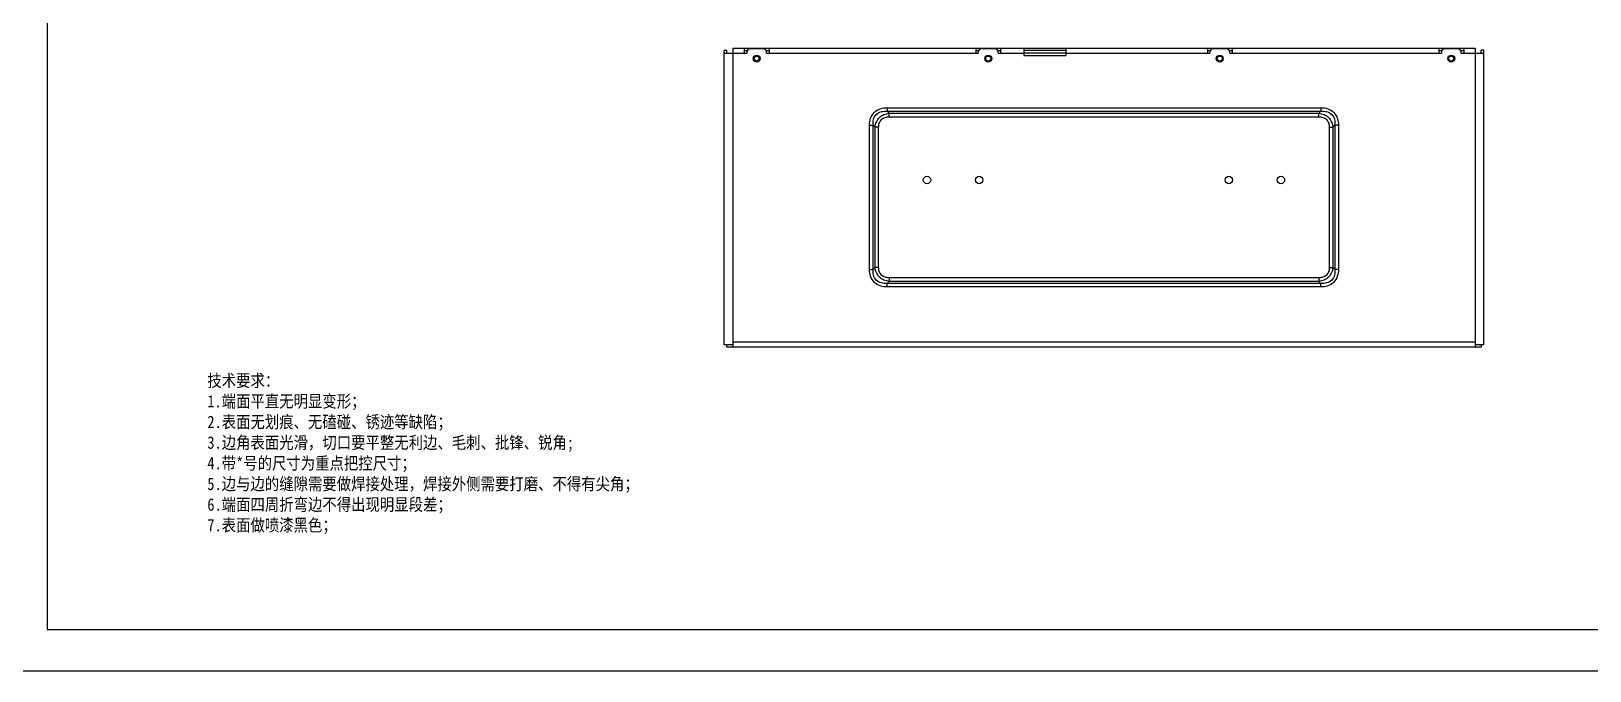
# Model space of a CAD drawing. Header units: millimetres. Extents: x -177 to 18421, y -5017 to 3255.
# Drawn here: x 12030 to 12973, y 1159 to 1547 of the extents above; entities that cross this region are included whole.
import ezdxf

# ---------------------------------------------------------------- set-up
doc = ezdxf.new("R2010")
doc.units = ezdxf.units.MM
doc.header["$LTSCALE"] = 46.255
doc.layers.get('0').update_dxf_attribs({"linetype": 'CONTINUOUS'})
doc.layers.add('02___PRT_ALL_AXES', color=7, linetype='CONTINUOUS')
doc.layers.add('03___PRT_ALL_CURVES', color=7, linetype='CONTINUOUS')
doc.styles.get("Standard").update_dxf_attribs({"font": 'txt', "width": 0.85})

msp = doc.modelspace()

# ---------------------------------------------------------------- linework, layer by layer
at = {"color": 3, "linetype": 'Continuous'}
for p, q in [((12454.503, 1536.4), (12454.503, 1355.65)), ((12454.503, 1536.4), (12903.303, 1536.4)), ((12461.403, 1536.4), (12461.403, 1533.4)), ((12476.403, 1536.4), (12476.403, 1533.4)), ((12601.403, 1536.4), (12601.403, 1533.4)), ((12616.403, 1536.4), (12616.403, 1533.4)), ((12630.403, 1536.4), (12630.403, 1531.9)), ((12655.903, 1536.4), (12655.903, 1531.9)), ((12741.403, 1536.4), (12741.403, 1533.4)), ((12756.403, 1536.4), (12756.403, 1533.4)), ((12881.403, 1536.4), (12881.403, 1533.4)), ((12896.403, 1536.4), (12896.403, 1533.4)), ((12903.303, 1536.4), (12903.303, 1355.65)), ((12449.303, 1356.9), (12449.303, 1535.1)), ((12449.303, 1533.4), (12462.903, 1533.4)), ((12462.903, 1533.9), (12462.903, 1533.4)), ((12472.903, 1535.9), (12464.903, 1535.9)), ((12474.903, 1533.4), (12474.903, 1533.9)), ((12474.903, 1533.4), (12602.903, 1533.4)), ((12602.903, 1533.9), (12602.903, 1533.4)), ((12612.903, 1535.9), (12604.903, 1535.9)), ((12614.903, 1533.4), (12614.903, 1533.9)), ((12614.903, 1533.4), (12630.403, 1533.4)), ((12630.403, 1531.9), (12655.903, 1531.9)), ((12655.903, 1533.4), (12742.903, 1533.4)), ((12742.903, 1533.9), (12742.903, 1533.4)), ((12752.903, 1535.9), (12744.903, 1535.9)), ((12754.903, 1533.4), (12754.903, 1533.9)), ((12754.903, 1533.4), (12882.903, 1533.4)), ((12882.903, 1533.9), (12882.903, 1533.4)), ((12892.903, 1535.9), (12884.903, 1535.9)), ((12894.903, 1533.4), (12894.903, 1533.9)), ((12894.903, 1533.4), (12908.503, 1533.4)), ((12908.503, 1356.9), (12908.503, 1535.1)), ((12547.767, 1500.342), (12547.767, 1498.221)), ((12547.767, 1500.342), (12810.039, 1500.342)), ((12810.039, 1500.342), (12810.039, 1498.221)), ((12537.161, 1402.464), (12537.161, 1489.736)), ((12537.161, 1489.736), (12539.282, 1489.736)), ((12539.282, 1402.464), (12539.282, 1489.736)), ((12539.282, 1489.736), (12540.525, 1488.493)), ((12547.767, 1498.221), (12549.01, 1496.978)), ((12547.767, 1498.221), (12810.04, 1498.221)), ((12549.01, 1494.857), (12549.01, 1496.978)), ((12549.01, 1496.978), (12808.799, 1496.978)), ((12549.01, 1494.857), (12808.797, 1494.857)), ((12808.797, 1494.857), (12808.797, 1496.978)), ((12810.04, 1498.221), (12808.799, 1496.978)), ((12818.525, 1489.736), (12817.282, 1488.495)), ((12820.646, 1489.736), (12818.525, 1489.736)), ((12818.525, 1489.736), (12818.525, 1402.463)), ((12820.646, 1489.736), (12820.646, 1402.464)), ((12540.525, 1403.706), (12540.525, 1488.493)), ((12542.646, 1488.493), (12540.525, 1488.493)), ((12542.646, 1403.706), (12542.646, 1488.493)), ((12815.161, 1488.493), (12817.282, 1488.493)), ((12815.161, 1488.493), (12815.161, 1403.706)), ((12817.282, 1488.495), (12817.282, 1403.704)), ((12537.161, 1402.464), (12539.282, 1402.464)), ((12539.282, 1402.464), (12540.525, 1403.706)), ((12542.646, 1403.706), (12540.525, 1403.706)), ((12547.767, 1393.978), (12549.01, 1395.221)), ((12549.01, 1397.342), (12549.01, 1395.221)), ((12808.797, 1397.342), (12549.01, 1397.342)), ((12808.797, 1395.221), (12549.01, 1395.221)), ((12808.797, 1397.342), (12808.797, 1395.221)), ((12810.039, 1393.978), (12808.797, 1395.221)), ((12815.161, 1403.706), (12817.282, 1403.706)), ((12818.525, 1402.463), (12817.282, 1403.704)), ((12820.646, 1402.464), (12818.525, 1402.464)), ((12547.767, 1391.857), (12547.767, 1393.978)), ((12810.039, 1393.978), (12547.767, 1393.978)), ((12810.039, 1391.857), (12547.767, 1391.857)), ((12810.039, 1391.857), (12810.039, 1393.978)), ((12903.303, 1358.4), (12454.503, 1358.4)), ((12454.503, 1356.9), (12449.303, 1356.9)), ((12907.003, 1355.4), (12450.803, 1355.4)), ((12908.503, 1356.9), (12903.303, 1356.9))]:
    msp.add_line(p, q, dxfattribs=at)
at = {"color": 7, "linetype": 'Continuous'}
for p, q in [((12449.303, 1535.1), (12450.803, 1535.1)), ((12450.803, 1533.4), (12450.803, 1535.1)), ((12461.403, 1534.9), (12463.212, 1534.9)), ((12474.594, 1534.9), (12476.403, 1534.9)), ((12601.403, 1534.9), (12603.212, 1534.9)), ((12614.594, 1534.9), (12616.403, 1534.9)), ((12655.903, 1534.9), (12630.403, 1534.9)), ((12655.903, 1533.4), (12630.403, 1533.4)), ((12741.403, 1534.9), (12743.212, 1534.9)), ((12754.594, 1534.9), (12756.403, 1534.9)), ((12881.403, 1534.9), (12883.212, 1534.9)), ((12894.594, 1534.9), (12896.403, 1534.9)), ((12908.503, 1535.1), (12907.003, 1535.1)), ((12907.003, 1533.4), (12907.003, 1535.1)), ((12450.803, 1355.4), (12450.803, 1356.9)), ((12454.503, 1355.4), (12454.503, 1355.65)), ((12903.303, 1355.4), (12903.303, 1355.65)), ((12907.003, 1356.9), (12907.003, 1355.4)), ((12014.88, 1159.458), (13564.88, 1159.458))]:
    msp.add_line(p, q, dxfattribs=at)
msp.add_lwpolyline([(12039.88, 1184.458), (13539.88, 1184.458), (13539.88, 2234.458), (12039.88, 2234.458)], close=True, dxfattribs=at)
at = {"color": 3, "linetype": 'Continuous'}
for centre in [(12571.903, 1456.6), (12603.403, 1456.6), (12754.403, 1456.6), (12785.903, 1456.6)]:
    msp.add_circle(centre, 2.25, dxfattribs=at)
for centre, start, end in [((12464.903, 1533.9), 90, 180), ((12472.903, 1533.9), 0, 90), ((12604.903, 1533.9), 90, 180), ((12612.903, 1533.9), 0, 90), ((12744.903, 1533.9), 90, 180), ((12752.903, 1533.9), 0, 90), ((12884.903, 1533.9), 90, 180), ((12892.903, 1533.9), 0, 90)]:
    msp.add_arc(centre, 2, start, end, dxfattribs=at)
for points, knots in [([(12537.161, 1489.736), (12537.16, 1491.144), (12537.526, 1493.987), (12539.744, 1497.759), (12543.516, 1499.977), (12546.359, 1500.342), (12547.767, 1500.342)], [0, 0, 0, 0, 0.2504669, 0.4999978, 0.7495305, 1, 1, 1, 1]), ([(12810.039, 1500.342), (12811.447, 1500.343), (12814.291, 1499.977), (12818.062, 1497.759), (12820.281, 1493.987), (12820.646, 1491.144), (12820.646, 1489.736)], [0, 0, 0, 0, 0.2504669, 0.4999978, 0.7495305, 1, 1, 1, 1]), ([(12539.282, 1489.736), (12539.192, 1490.899), (12539.281, 1493.268), (12540.964, 1496.54), (12544.235, 1498.223), (12546.604, 1498.311), (12547.767, 1498.221)], [0, 0, 0, 0, 0.2506034, 0.499997, 0.7493937, 1, 1, 1, 1]), ([(12540.525, 1488.493), (12540.623, 1489.577), (12541.122, 1491.74), (12542.97, 1494.533), (12545.763, 1496.382), (12547.926, 1496.88), (12549.01, 1496.978)], [0, 0, 0, 0, 0.2499335, 0.4999959, 0.7500621, 1, 1, 1, 1]), ([(12542.646, 1488.493), (12542.646, 1489.338), (12542.865, 1491.044), (12544.197, 1493.306), (12546.459, 1494.638), (12548.165, 1494.857), (12549.01, 1494.857)], [0, 0, 0, 0, 0.2504154, 0.4999966, 0.7495814, 1, 1, 1, 1]), ([(12808.797, 1494.857), (12809.641, 1494.857), (12811.347, 1494.638), (12813.609, 1493.306), (12814.942, 1491.044), (12815.161, 1489.338), (12815.161, 1488.493)], [0, 0, 0, 0, 0.2504154, 0.4999966, 0.7495814, 1, 1, 1, 1]), ([(12808.799, 1496.978), (12809.883, 1496.88), (12812.044, 1496.381), (12814.836, 1494.532), (12816.685, 1491.741), (12817.183, 1489.579), (12817.282, 1488.495)], [0, 0, 0, 0, 0.2499333, 0.4999959, 0.7500623, 1, 1, 1, 1]), ([(12810.04, 1498.221), (12811.203, 1498.311), (12813.572, 1498.222), (12816.843, 1496.539), (12818.526, 1493.268), (12818.614, 1490.899), (12818.525, 1489.736)], [0, 0, 0, 0, 0.250603, 0.4999966, 0.7493936, 1, 1, 1, 1]), ([(12547.767, 1391.857), (12546.359, 1391.857), (12543.516, 1392.222), (12539.744, 1394.441), (12537.526, 1398.212), (12537.161, 1401.056), (12537.161, 1402.464)], [0, 0, 0, 0, 0.2504669, 0.4999978, 0.7495305, 1, 1, 1, 1]), ([(12547.767, 1393.978), (12546.604, 1393.889), (12544.235, 1393.977), (12540.964, 1395.66), (12539.281, 1398.931), (12539.193, 1401.3), (12539.282, 1402.464)], [0, 0, 0, 0, 0.2506034, 0.499997, 0.7493937, 1, 1, 1, 1]), ([(12549.01, 1395.221), (12547.926, 1395.319), (12545.763, 1395.818), (12542.97, 1397.667), (12541.121, 1400.46), (12540.623, 1402.622), (12540.525, 1403.706)], [0, 0, 0, 0, 0.2499335, 0.4999959, 0.7500621, 1, 1, 1, 1]), ([(12549.01, 1397.342), (12548.165, 1397.342), (12546.459, 1397.562), (12544.197, 1398.894), (12542.865, 1401.156), (12542.646, 1402.862), (12542.646, 1403.706)], [0, 0, 0, 0, 0.2504154, 0.4999966, 0.7495814, 1, 1, 1, 1]), ([(12815.161, 1403.706), (12815.161, 1402.862), (12814.941, 1401.156), (12813.609, 1398.894), (12811.347, 1397.562), (12809.641, 1397.342), (12808.797, 1397.342)], [0, 0, 0, 0, 0.2504154, 0.4999966, 0.7495814, 1, 1, 1, 1]), ([(12817.282, 1403.704), (12817.184, 1402.62), (12816.684, 1400.458), (12814.835, 1397.666), (12812.043, 1395.817), (12809.881, 1395.319), (12808.797, 1395.221)], [0, 0, 0, 0, 0.2499334, 0.4999957, 0.7500621, 1, 1, 1, 1]), ([(12820.646, 1402.464), (12820.646, 1401.056), (12820.281, 1398.212), (12818.062, 1394.441), (12814.291, 1392.222), (12811.447, 1391.857), (12810.039, 1391.857)], [0, 0, 0, 0, 0.2504669, 0.4999978, 0.7495305, 1, 1, 1, 1]), ([(12818.525, 1402.463), (12818.614, 1401.3), (12818.526, 1398.931), (12816.843, 1395.66), (12813.571, 1393.977), (12811.203, 1393.889), (12810.039, 1393.978)], [0, 0, 0, 0, 0.250603, 0.4999966, 0.7493936, 1, 1, 1, 1])]:
    msp.add_open_spline(points, degree=3, knots=knots, dxfattribs=at)
at = {"layer": '02___PRT_ALL_AXES', "color": 3, "linetype": 'Continuous'}
for centre in [(12468.903, 1530.1), (12608.903, 1530.1), (12748.903, 1530.1), (12888.903, 1530.1)]:
    msp.add_circle(centre, 2.1, dxfattribs=at)
at = {"layer": '02___PRT_ALL_AXES', "color": 7, "linetype": 'Continuous'}
for centre in [(12468.903, 1530.1), (12608.903, 1530.1), (12748.903, 1530.1), (12888.903, 1530.1)]:
    msp.add_circle(centre, 1.5, dxfattribs=at)
at = {"layer": '03___PRT_ALL_CURVES', "color": 4, "linetype": 'Continuous'}
for centre in [(12468.903, 1530.1), (12608.903, 1530.1), (12748.903, 1530.1), (12888.903, 1530.1)]:
    msp.add_circle(centre, 2.1, dxfattribs=at)

# ---------------------------------------------------------------- texts
at = {"insert": (12136.736, 1338.918), "char_height": 7.5, "width": 268.72989, "attachment_point": 1}
msp.add_mtext('{\\fSimSun|b0|i0|c134|p54;技术要求：\\P1.端面平直无明显变形；\\P2.表面无划痕、无磕碰、锈迹等缺陷；\\P3.边角表面光滑，切口要平整无利边、毛刺、批锋、锐角;\\P4.\\fSimSun|b0|i0|c134|p34;\\C0;带*号的尺寸为重点把控尺寸\\fSimSun|b0|i0|c134|p54;\\C256;；\\P5.\\C1;边与边的缝隙需要做焊接处理，焊接外侧需要打磨、不得有尖角；\\P6.端面四周折弯边不得出现明显段差；\\P7.表面做喷漆黑色；}', dxfattribs=at)

doc.saveas('drawing.dxf')
